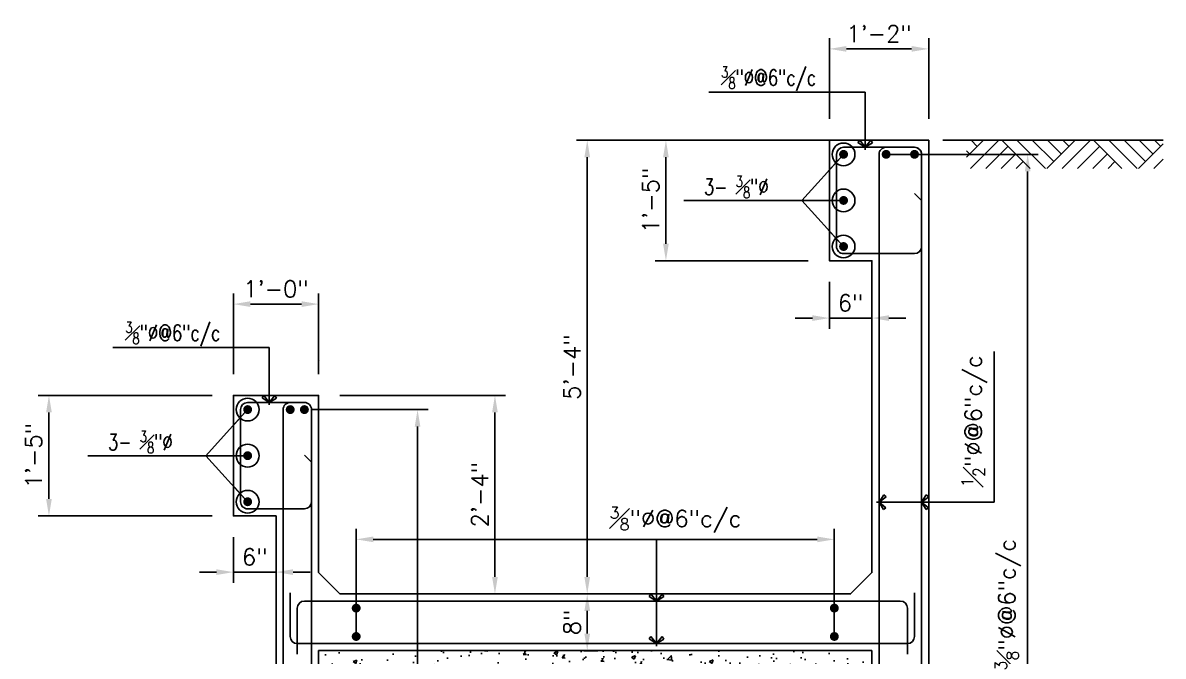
# Model space of a CAD drawing. Header units: inches. Extents: x 53036 to 54375, y -2788 to 288.
# Drawn here: x 53968.9 to 54129.6, y -694 to -604.7 of the extents above; entities that cross this region are included whole.
import ezdxf

# ---------------------------------------------------------------- set-up
doc = ezdxf.new("R2010")
doc.units = ezdxf.units.IN
for name, color, linetype in [('A-TYP-DIM', 1, 'Continuous'), ('A-TYP-HATCH-COL.', 9, 'Continuous'), ('A-TYP-M-BOT-STEEL', 6, 'Continuous'), ('A-TYP-ST-DONUT', 6, 'Continuous'), ('A-TYP-ST-Hatch', 8, 'Continuous'), ('A-TYP-ST-TEXT', 2, 'Continuous'), ('dim', 2, 'Continuous')]:
    doc.layers.add(name, color=color, linetype=linetype)
doc.layers.add('WALL LT', color=3, linetype='Continuous', lineweight=25)
doc.styles.add('rizwan', font='romans.shx', dxfattribs={"width": 0.75})
doc.styles.add('romans', font='romans.shx')
doc.dimstyles.new('STYLE-64', dxfattribs={"dimscale": 0, "dimtxt": 0.09375, "dimasz": 0.125, "dimexe": 0.0625, "dimexo": 0.0625, "dimgap": 0.03125, "dimtad": 1, "dimlfac": -1, "dimzin": 3, "dimdsep": 46, "dimlunit": 4, "dimtxsty": 'romans', "dimcen": 0.125, "dimdle": 4, "dimclrd": 1, "dimclre": 1, "dimclrt": 2, "dimadec": 0, "dimazin": 0, "dimtfac": 0.5, "dimtix": 1, "dimtmove": 2, "dimatfit": 3, "dimldrblk": 'ARC', "dimfxl": 0, "dimfrac": 1, "dimtolj": 1, "dimtzin": 3, "dimarcsym": 0})

# ---------------------------------------------------------------- blocks, each defined once
blk = doc.blocks.new('1-donut')
at = {"layer": 'A-TYP-ST-DONUT', "linetype": 'Continuous', "ltscale": 1.5, "const_width": 0.0195}
blk.add_lwpolyline([(0.0098, 0, -1), (-0.0098, 0, -1)], format="xyb", close=True, dxfattribs=at)
blk = doc.blocks.new('*D211')
at = {"layer": 'A-TYP-DIM', "color": 1, "lineweight": -2, "ltscale": 1.5, "transparency": 16777216}
for p, q in [((54009.56, -659.27), (54026.01, -659.27)), ((54024.51, -661.67), (54024.51, -747.9)), ((54009.56, -750.3), (54026.01, -750.3))]:
    blk.add_line(p, q, dxfattribs=at)
at = {"layer": 'A-TYP-DIM', "color": 1, "ltscale": 1.5, "transparency": 16777216}
for points in [[(54024.11, -661.67), (54024.91, -661.67), (54024.51, -659.27)], [(54024.11, -747.9), (54024.91, -747.9), (54024.51, -750.3)]]:
    blk.add_solid(points, dxfattribs=at)
at = {"layer": 'Defpoints', "color": 0, "ltscale": 1.5, "transparency": 16777216}
for p in [(54006.56, -659.27), (54006.56, -750.3), (54024.51, -750.3)]:
    blk.add_point(p, dxfattribs=at)
at = {"layer": 'A-TYP-DIM', "color": 2, "ltscale": 1.5, "transparency": 16777216, "insert": (54021.73, -733.08), "char_height": 2.3437, "attachment_point": 5, "rotation": 90, "style": 'romans'}
blk.add_mtext('\\A1;{\\H0.7x;\\S3#8;\\H1.4286x;"%%C@6"c/c}', dxfattribs=at)
blk = doc.blocks.new('ARC')
at = {"layer": 'dim', "color": 0, "linetype": 'ByBlock', "ltscale": 1.5}
for p, q in [((0.144, 0), (-1.163, 0)), ((-0.416, -0.321), (0, 0))]:
    blk.add_line(p, q, dxfattribs=at)
at = {"layer": 'dim', "color": 0, "ltscale": 1.5}
for p, q in [((-0.407, 0.336), (-0.262, 0.434)), ((0, 0), (-0.407, 0.336)), ((-0.275, -0.425), (0, 0)), ((-0.262, 0.434), (0, 0)), ((-0.416, -0.321), (-0.275, -0.425))]:
    blk.add_line(p, q, dxfattribs=at)
blk = doc.blocks.new('*D212')
at = {"layer": 'A-TYP-DIM', "color": 1, "lineweight": -2, "ltscale": 1.5, "transparency": 16777216}
for p, q in [((54091.07, -623.27), (54112.01, -623.27)), ((54110.51, -625.67), (54110.51, -747.9)), ((54091.56, -750.3), (54112.01, -750.3))]:
    blk.add_line(p, q, dxfattribs=at)
at = {"layer": 'A-TYP-DIM', "color": 1, "ltscale": 1.5, "transparency": 16777216}
for points in [[(54110.11, -625.67), (54110.91, -625.67), (54110.51, -623.27)], [(54110.11, -747.9), (54110.91, -747.9), (54110.51, -750.3)]]:
    blk.add_solid(points, dxfattribs=at)
at = {"layer": 'Defpoints', "color": 0, "ltscale": 1.5, "transparency": 16777216}
for p in [(54088.07, -623.27), (54088.56, -750.3), (54110.51, -750.3)]:
    blk.add_point(p, dxfattribs=at)
at = {"layer": 'A-TYP-DIM', "color": 2, "ltscale": 1.5, "transparency": 16777216, "insert": (54107.73, -686.78), "char_height": 2.3437, "attachment_point": 5, "rotation": 90, "style": 'romans'}
blk.add_mtext('\\A1;{\\H0.7x;\\S3#8;\\H1.4286x;"%%C@6"c/c}', dxfattribs=at)
blk = doc.blocks.new('*D213')
at = {"layer": 'A-TYP-DIM', "color": 1, "lineweight": -2, "ltscale": 1.5, "transparency": 16777216}
for p, q in [((54015.86, -690.6), (54015.86, -676.07)), ((54083.26, -690.6), (54083.26, -676.07)), ((54018.26, -677.57), (54080.86, -677.57))]:
    blk.add_line(p, q, dxfattribs=at)
at = {"layer": 'A-TYP-DIM', "color": 1, "ltscale": 1.5, "transparency": 16777216}
for points in [[(54018.26, -677.17), (54018.26, -677.97), (54015.86, -677.57)], [(54080.86, -677.17), (54080.86, -677.97), (54083.26, -677.57)]]:
    blk.add_solid(points, dxfattribs=at)
at = {"layer": 'Defpoints', "color": 0, "ltscale": 1.5, "transparency": 16777216}
for p in [(54083.26, -677.57), (54015.86, -693.6), (54083.26, -693.6)]:
    blk.add_point(p, dxfattribs=at)
at = {"layer": 'A-TYP-DIM', "color": 2, "ltscale": 1.5, "transparency": 16777216, "insert": (54060.87, -674.79), "char_height": 2.3437, "attachment_point": 5, "style": 'romans'}
blk.add_mtext('\\A1;{\\H0.7x;\\S3#8;\\H1.4286x;"%%C@6"c/c}', dxfattribs=at)
blk = doc.blocks.new('*D217')
at = {"layer": 'A-TYP-DIM', "color": 1, "lineweight": -2, "ltscale": 1.5, "transparency": 16777216}
for p, q in [((54047.94, -685.27), (54049.93, -685.27)), ((54048.43, -687.67), (54048.43, -690.87)), ((54047.94, -693.27), (54049.93, -693.27))]:
    blk.add_line(p, q, dxfattribs=at)
at = {"layer": 'A-TYP-DIM', "color": 1, "ltscale": 1.5, "transparency": 16777216}
for points in [[(54048.03, -687.67), (54048.83, -687.67), (54048.43, -685.27)], [(54048.03, -690.87), (54048.83, -690.87), (54048.43, -693.27)]]:
    blk.add_solid(points, dxfattribs=at)
at = {"layer": 'Defpoints', "color": 0, "ltscale": 1.5, "transparency": 16777216}
for p in [(54044.94, -685.27), (54044.94, -693.27), (54048.43, -693.27)]:
    blk.add_point(p, dxfattribs=at)
at = {"layer": 'A-TYP-DIM', "color": 2, "ltscale": 1.5, "transparency": 16777216, "insert": (54046.29, -689.27), "char_height": 2.344, "attachment_point": 5, "rotation": 90, "style": 'romans'}
blk.add_mtext('\\A1;8"', dxfattribs=at)
blk = doc.blocks.new('*D218')
at = {"layer": 'A-TYP-DIM', "color": 1, "lineweight": -2, "ltscale": 1.5, "transparency": 16777216}
for p, q in [((54079.56, -621.27), (54046.93, -621.27)), ((54048.43, -682.87), (54048.43, -623.67)), ((54050.06, -685.27), (54046.93, -685.27))]:
    blk.add_line(p, q, dxfattribs=at)
at = {"layer": 'A-TYP-DIM', "color": 1, "ltscale": 1.5, "transparency": 16777216}
for points in [[(54048.03, -623.67), (54048.83, -623.67), (54048.43, -621.27)], [(54048.03, -682.87), (54048.83, -682.87), (54048.43, -685.27)]]:
    blk.add_solid(points, dxfattribs=at)
at = {"layer": 'Defpoints', "color": 0, "ltscale": 1.5, "transparency": 16777216}
for p in [(54048.43, -621.27), (54082.56, -621.27), (54053.06, -685.27)]:
    blk.add_point(p, dxfattribs=at)
at = {"layer": 'A-TYP-DIM', "color": 2, "ltscale": 1.5, "transparency": 16777216, "insert": (54046.29, -653.27), "char_height": 2.344, "attachment_point": 5, "rotation": 90, "style": 'romans'}
blk.add_mtext('\\A1;5\'-4"', dxfattribs=at)
blk = doc.blocks.new('*D219')
at = {"layer": 'A-TYP-DIM', "color": 1, "lineweight": -2, "ltscale": 1.5, "transparency": 16777216}
for p, q in [((54013.56, -657.27), (54036.92, -657.27)), ((54035.42, -682.87), (54035.42, -659.67)), ((54023.49, -685.27), (54036.92, -685.27))]:
    blk.add_line(p, q, dxfattribs=at)
at = {"layer": 'A-TYP-DIM', "color": 1, "ltscale": 1.5, "transparency": 16777216}
for points in [[(54035.02, -659.67), (54035.82, -659.67), (54035.42, -657.27)], [(54035.02, -682.87), (54035.82, -682.87), (54035.42, -685.27)]]:
    blk.add_solid(points, dxfattribs=at)
at = {"layer": 'Defpoints', "color": 0, "ltscale": 1.5, "transparency": 16777216}
for p in [(54010.56, -657.27), (54035.42, -657.27), (54020.49, -685.27)]:
    blk.add_point(p, dxfattribs=at)
at = {"layer": 'A-TYP-DIM', "color": 2, "ltscale": 1.5, "transparency": 16777216, "insert": (54033.27, -671.27), "char_height": 2.344, "attachment_point": 5, "rotation": 90, "style": 'romans'}
blk.add_mtext('\\A1;2\'-4"', dxfattribs=at)
blk = doc.blocks.new('*D221')
at = {"layer": 'A-TYP-DIM', "color": 1, "lineweight": -2, "ltscale": 1.5, "transparency": 16777216}
for p, q in [((53998.56, -654.27), (53998.56, -642.89)), ((54010.56, -654.27), (54010.56, -642.89)), ((54000.96, -644.39), (54008.16, -644.39))]:
    blk.add_line(p, q, dxfattribs=at)
at = {"layer": 'A-TYP-DIM', "color": 1, "ltscale": 1.5, "transparency": 16777216}
for points in [[(54000.96, -643.99), (54000.96, -644.79), (53998.56, -644.39)], [(54008.16, -643.99), (54008.16, -644.79), (54010.56, -644.39)]]:
    blk.add_solid(points, dxfattribs=at)
at = {"layer": 'Defpoints', "color": 0, "ltscale": 1.5, "transparency": 16777216}
for p in [(54010.56, -644.39), (53998.56, -657.27), (54010.56, -657.27)]:
    blk.add_point(p, dxfattribs=at)
at = {"layer": 'A-TYP-DIM', "color": 2, "ltscale": 1.5, "transparency": 16777216, "insert": (54004.56, -642.25), "char_height": 2.344, "attachment_point": 5, "style": 'romans'}
blk.add_mtext('\\A1;1\'-0"', dxfattribs=at)
blk = doc.blocks.new('*D222')
at = {"layer": 'A-TYP-DIM', "color": 1, "lineweight": -2, "ltscale": 1.5, "transparency": 16777216}
for p, q in [((53995.56, -657.27), (53971.05, -657.27)), ((53972.55, -659.67), (53972.55, -671.87)), ((53995.56, -674.27), (53971.05, -674.27))]:
    blk.add_line(p, q, dxfattribs=at)
at = {"layer": 'A-TYP-DIM', "color": 1, "ltscale": 1.5, "transparency": 16777216}
for points in [[(53972.15, -659.67), (53972.95, -659.67), (53972.55, -657.27)], [(53972.15, -671.87), (53972.95, -671.87), (53972.55, -674.27)]]:
    blk.add_solid(points, dxfattribs=at)
at = {"layer": 'Defpoints', "color": 0, "ltscale": 1.5, "transparency": 16777216}
for p in [(53998.56, -657.27), (53972.55, -674.27), (53998.56, -674.27)]:
    blk.add_point(p, dxfattribs=at)
at = {"layer": 'A-TYP-DIM', "color": 2, "ltscale": 1.5, "transparency": 16777216, "insert": (53970.4, -665.77), "char_height": 2.344, "attachment_point": 5, "rotation": 90, "style": 'romans'}
blk.add_mtext('\\A1;1\'-5"', dxfattribs=at)
blk = doc.blocks.new('*D223')
at = {"layer": 'A-TYP-DIM', "color": 1, "lineweight": -2, "ltscale": 1.5, "transparency": 16777216}
for p, q in [((53998.56, -677.27), (53998.56, -683.69)), ((54004.56, -677.27), (54004.56, -683.69)), ((53996.16, -682.19), (53993.76, -682.19)), ((54004.56, -682.19), (53998.56, -682.19)), ((54006.96, -682.19), (54009.36, -682.19))]:
    blk.add_line(p, q, dxfattribs=at)
at = {"layer": 'A-TYP-DIM', "color": 1, "ltscale": 1.5, "transparency": 16777216}
for points in [[(53996.16, -681.79), (53996.16, -682.59), (53998.56, -682.19)], [(54006.96, -681.79), (54006.96, -682.59), (54004.56, -682.19)]]:
    blk.add_solid(points, dxfattribs=at)
at = {"layer": 'Defpoints', "color": 0, "ltscale": 1.5, "transparency": 16777216}
for p in [(53998.56, -674.27), (54004.56, -674.27), (53998.56, -682.19)]:
    blk.add_point(p, dxfattribs=at)
at = {"layer": 'A-TYP-DIM', "color": 2, "ltscale": 1.5, "transparency": 16777216, "insert": (54001.56, -680.05), "char_height": 2.344, "attachment_point": 5, "style": 'romans'}
blk.add_mtext('\\A1;6"', dxfattribs=at)
blk = doc.blocks.new('*D224')
at = {"layer": 'A-TYP-DIM', "color": 1, "lineweight": -2, "ltscale": 1.5, "transparency": 16777216}
for p, q in [((54082.56, -641.27), (54082.56, -647.86)), ((54088.56, -641.27), (54088.56, -647.86)), ((54080.16, -646.36), (54077.76, -646.36)), ((54082.56, -646.36), (54088.56, -646.36)), ((54090.96, -646.36), (54093.36, -646.36))]:
    blk.add_line(p, q, dxfattribs=at)
at = {"layer": 'A-TYP-DIM', "color": 1, "ltscale": 1.5, "transparency": 16777216}
for points in [[(54080.16, -645.96), (54080.16, -646.76), (54082.56, -646.36)], [(54090.96, -645.96), (54090.96, -646.76), (54088.56, -646.36)]]:
    blk.add_solid(points, dxfattribs=at)
at = {"layer": 'Defpoints', "color": 0, "ltscale": 1.5, "transparency": 16777216}
for p in [(54082.56, -638.27), (54088.56, -638.27), (54088.56, -646.36)]:
    blk.add_point(p, dxfattribs=at)
at = {"layer": 'A-TYP-DIM', "color": 2, "ltscale": 1.5, "transparency": 16777216, "insert": (54085.56, -644.22), "char_height": 2.344, "attachment_point": 5, "style": 'romans'}
blk.add_mtext('\\A1;6"', dxfattribs=at)
blk = doc.blocks.new('*D225')
at = {"layer": 'A-TYP-DIM', "color": 1, "lineweight": -2, "ltscale": 1.5, "transparency": 16777216}
for p, q in [((54082.56, -618.27), (54082.56, -606.89)), ((54096.56, -618.27), (54096.56, -606.89)), ((54084.96, -608.39), (54094.16, -608.39))]:
    blk.add_line(p, q, dxfattribs=at)
at = {"layer": 'A-TYP-DIM', "color": 1, "ltscale": 1.5, "transparency": 16777216}
for points in [[(54084.96, -607.99), (54084.96, -608.79), (54082.56, -608.39)], [(54094.16, -607.99), (54094.16, -608.79), (54096.56, -608.39)]]:
    blk.add_solid(points, dxfattribs=at)
at = {"layer": 'Defpoints', "color": 0, "ltscale": 1.5, "transparency": 16777216}
for p in [(54096.56, -608.39), (54082.56, -621.27), (54096.56, -621.27)]:
    blk.add_point(p, dxfattribs=at)
at = {"layer": 'A-TYP-DIM', "color": 2, "ltscale": 1.5, "transparency": 16777216, "insert": (54089.56, -606.25), "char_height": 2.344, "attachment_point": 5, "style": 'romans'}
blk.add_mtext('\\A1;1\'-2"', dxfattribs=at)
blk = doc.blocks.new('*D226')
at = {"layer": 'A-TYP-DIM', "color": 1, "lineweight": -2, "ltscale": 1.5, "transparency": 16777216}
for p, q in [((54090.65, -621.27), (54058.02, -621.27)), ((54059.52, -635.87), (54059.52, -623.67)), ((54079.56, -638.27), (54058.02, -638.27))]:
    blk.add_line(p, q, dxfattribs=at)
at = {"layer": 'A-TYP-DIM', "color": 1, "ltscale": 1.5, "transparency": 16777216}
for points in [[(54059.12, -623.67), (54059.92, -623.67), (54059.52, -621.27)], [(54059.12, -635.87), (54059.92, -635.87), (54059.52, -638.27)]]:
    blk.add_solid(points, dxfattribs=at)
at = {"layer": 'Defpoints', "color": 0, "ltscale": 1.5, "transparency": 16777216}
for p in [(54059.52, -621.27), (54093.65, -621.27), (54082.56, -638.27)]:
    blk.add_point(p, dxfattribs=at)
at = {"layer": 'A-TYP-DIM', "color": 2, "ltscale": 1.5, "transparency": 16777216, "insert": (54057.38, -629.77), "char_height": 2.344, "attachment_point": 5, "rotation": 90, "style": 'romans'}
blk.add_mtext('\\A1;1\'-5"', dxfattribs=at)

msp = doc.modelspace()

# ---------------------------------------------------------------- hatches: boundary and pattern name
at = {"layer": 'A-TYP-ST-Hatch', "linetype": 'Continuous', "ltscale": 1.5}
h = msp.add_hatch(dxfattribs=at)
h.set_pattern_fill('AR-PARQ1', color=256, scale=0.03, angle=45, style=0)
h.set_pattern_definition([(135, (-2541.174, 4597.895), (-12.9315688, 2e-15), [9.144, -9.144]), (135, (-2540.097, 4598.973), (-12.9315688, 2e-15), [9.144, -9.144]), (135, (-2539.019, 4600.0505), (-12.9315688, 2e-15), [9.144, -9.144]), (135, (-2537.9415, 4601.128), (-12.9315688, 2e-15), [9.144, -9.144]), (135, (-2536.864, 4602.206), (-12.9315688, 2e-15), [9.144, -9.144]), (135, (-2535.786, 4603.283), (-12.9315688, 2e-15), [9.144, -9.144]), (135, (-2534.709, 4604.361), (-12.9315688, 2e-15), [9.144, -9.144]), (45, (-2547.64, 4604.361), (12.9315688, -2e-15), [9.144, -9.144]), (45, (-2548.718, 4605.439), (12.9315688, -2e-15), [9.144, -9.144]), (45, (-2549.795, 4606.516), (12.9315688, -2e-15), [9.144, -9.144]), (45, (-2550.873, 4607.594), (12.9315688, -2e-15), [9.144, -9.144]), (45, (-2551.951, 4608.672), (12.9315688, -2e-15), [9.144, -9.144]), (45, (-2553.028, 4609.749), (12.9315688, -2e-15), [9.144, -9.144]), (45, (-2554.106, 4610.827), (12.9315688, -2e-15), [9.144, -9.144])])
h.paths.add_polyline_path([(54129.61635925, -621.26620593), (54101.87006963, -621.26620593), (54101.87006963, -625.26620593), (54129.61635925, -625.26620593)])
h = msp.add_hatch(dxfattribs=at)
h.set_pattern_fill('AR-CONC', color=9, scale=0.03, style=0)
h.set_pattern_definition([(50, (-2543.1744, 4594.8953), (5.46554007, -0.47817257), [0.5715, -6.2865]), (355, (-2543.1744, 4594.895), (-1.05730264, 5.73170536), [0.4572, -5.0292175]), (100.451445, (-2542.719, 4594.8554), (4.4082374, 5.25353256), [0.48570026, -5.34270734]), (46.1842, (-2543.1744, 4596.419), (8.1323712, -1.2612698), [0.85725, -9.42975]), (96.635558, (-2542.497, 4596.314), (7.122124, 7.4227837), [0.7285507, -8.0140682]), (351.184151, (-2543.174, 4596.419), (7.122124, 7.4227837), [0.685799, -7.543792]), (21, (-2542.4124, 4596.0383), (4.54843174, -3.06795595), [0.5715, -6.2865]), (326, (-2542.4124, 4596.038), (1.85406085, 5.525639), [0.4572, -5.0292]), (71.451445, (-2542.0333, 4595.7826), (6.4024926, 2.45768307), [0.48570026, -5.34269813]), (37.5, (-2543.1744, 4594.8953), (0.0926581, 2.536651166), [0, -4.96824, 0, -5.1054, 0, -5.04825]), (7.5, (-2543.1744, 4594.8953), (2.00458988, 3.00541724), [0, -2.91084, 0, -4.85394, 0, -1.92405]), (327.5, (-2544.8736, 4594.8953), (4.067717855, -0.17186232), [0, -1.905, 0, -5.9436, 0, -7.8867]), (317.5, (-2545.6356, 4594.8953), (4.44387544, 0.76279473), [0, -2.4765, 0, -3.94716, 0, -5.6007])])
h.paths.add_polyline_path([(54088.56231819, -697.26620593), (54088.56231819, -693.26620593), (54010.56231819, -693.26620593), (54010.56231819, -697.26620593)])

# ---------------------------------------------------------------- linework, layer by layer
at = {"layer": 'A-TYP-M-BOT-STEEL'}
for p, q in [((54083.56231819, -623.26620593), (54083.56231819, -636.26620593)), ((54094.56231818, -622.26620593), (54084.56231819, -622.26620593)), ((54095.56231818, -623.26620593), (54095.56231819, -636.26620593)), ((54094.56231818, -628.76620593), (54095.56231818, -629.76620593)), ((54084.56231819, -637.26620593), (54094.56231818, -637.26620593)), ((54008.56231819, -658.26620593), (54000.56231819, -658.26620593)), ((53999.56231819, -659.26620593), (53999.56231819, -672.26620593)), ((54008.56231819, -665.6880107), (54009.56231819, -666.6880107)), ((54000.56231819, -673.26620593), (54008.56231818, -673.26620593)), ((54006.56231819, -685.10299121), (54006.56231819, -691.26620593)), ((54008.56231819, -686.26620593), (54092.56231819, -686.26620593)), ((54094.56231819, -685.10299121), (54094.56231819, -691.26620593)), ((54007.56231819, -687.26620593), (54007.56231819, -693.77630072)), ((54093.56231819, -687.26620593), (54093.56231819, -693.77630072)), ((54093.56231819, -692.26620593), (54007.56231819, -692.26620593))]:
    msp.add_line(p, q, dxfattribs=at)
for points in [[(54107.46382068, -760.7893093), (54090.56231819, -760.7893093, -0.4142135624), (54089.56231819, -759.7893093), (54089.56231819, -623.26620593, -0.4142135624), (54090.56231819, -622.26620593), (54094.56231819, -622.26620593, -0.4142135624), (54095.56231819, -623.26620593), (54095.56231819, -758.7893093, -0.4142135624), (54094.56231819, -759.7893093), (54078.90853429, -759.7893093)], [(54021.46382068, -759.7893093), (54006.56231819, -759.7893093, -0.4142135624), (54005.56231819, -758.7893093), (54005.56231819, -659.26620593, -0.4142135624), (54006.56231819, -658.26620593), (54008.56231819, -658.26620593, -0.4142135624), (54009.56231819, -659.26620593), (54009.56231819, -757.7893093, -0.4142135624), (54008.56231819, -758.7893093), (53994.90853429, -758.7893093)]]:
    msp.add_lwpolyline(points, format="xyb", dxfattribs=at)
for centre, start, end in [((54084.56231819, -623.26620593), 90, 179.9999999969), ((54094.56231818, -623.26620593), 0.0000000031, 90), ((54084.56231819, -636.26620593), 179.9999999969, 270), ((54094.56231818, -636.26620593), 270, 359.9999999974), ((54000.56231819, -659.26620593), 90, 179.9999999969), ((54000.56231819, -672.26620593), 179.9999999969, 270), ((54008.56231818, -672.26620593), 270, 359.9999999974), ((54008.56231819, -687.26620593), 90, 180), ((54092.56231819, -687.26620593), 0, 90), ((54007.56231819, -691.26620593), 180, 270), ((54093.56231819, -691.26620593), 270, 0)]:
    msp.add_arc(centre, 1, start, end, dxfattribs=at)
at = {"layer": 'WALL LT', "color": 1}
msp.add_line((54098.56231818, -621.26620593), (54129.61635925, -621.26620593), dxfattribs=at)
at = {"layer": 'WALL LT'}
for p, q in [((54096.56231818, -690.26620593), (54096.56231818, -752.7893093)), ((54088.56231819, -693.26620593), (54088.56231819, -752.7893093))]:
    msp.add_line(p, q, dxfattribs=at)
for points in [[(54096.56231818, -690.26620593), (54096.56231818, -621.26620593), (54082.56231819, -621.26620593), (54082.56231819, -638.26620593), (54088.56231819, -638.26620593), (54088.56231819, -682.26620593), (54085.56231819, -685.26620593), (54013.56231818, -685.26620593), (54010.56231818, -682.26620593), (54010.56231819, -657.26620593), (53998.56231819, -657.26620593), (53998.56231819, -674.26620593), (54004.56231819, -674.26620593), (54004.56231819, -690.26620593)], [(54004.56231819, -752.7893093), (54004.56231819, -690.2636771)], [(54010.56231819, -693.26620593), (54010.56231819, -752.7893093)], [(54010.56231836, -693.26620593), (54088.56231819, -693.26620593)]]:
    msp.add_lwpolyline(points, dxfattribs=at)
msp.add_lwpolyline([(54010.71614076, -652.32770968), (54010.71614076, -652.32770968)], close=True, dxfattribs=at)

# ---------------------------------------------------------------- block references
at = {"layer": 'A-TYP-HATCH-COL.', "yscale": 32, "zscale": 32, "rotation": 180}
for p, xscale in [((54084.56231819, -623.26620593), -32), ((54090.56231819, -623.26620593), -32), ((54094.56231819, -623.26620593), -32), ((54084.56231819, -629.76620593), -32), ((54084.56231819, -636.26620593), -32), ((54000.56231819, -659.26620593), -32), ((54006.56231819, -659.26620593), -32), ((54008.56231819, -659.26620593), -32), ((54000.56231819, -665.76620593), -32), ((54000.56231819, -672.26620593), -32), ((54015.86204707, -687.26620593), -32), ((54083.2625893, -687.26620593), 32)]:
    msp.add_blockref('1-donut', p, dxfattribs=dict(at, xscale=xscale))
at = {"layer": 'A-TYP-HATCH-COL.', "yscale": 32, "zscale": 32}
for p, xscale in [((54015.86204707, -691.26620593), 32), ((54083.2625893, -691.26620593), -32)]:
    msp.add_blockref('1-donut', p, dxfattribs=dict(at, xscale=xscale))

# ---------------------------------------------------------------- texts
at = {"layer": 'A-TYP-DIM', "color": 2, "ltscale": 1.5, "insert": (54103.00529643, -660.89645326), "char_height": 2.3437499958, "attachment_point": 5, "rotation": 90, "style": 'romans'}
msp.add_mtext('\\A1;{\\H0.7x;\\S1#2;}"{\\H1x;%%C@6"c/c}', dxfattribs=at)
at = {"layer": 'A-TYP-ST-TEXT', "linetype": 'Continuous', "char_height": 2.2499999959, "attachment_point": 5, "style": 'rizwan'}
for s, insert in [('\\A1;{\\H0.7x;\\S3#8;}"{\\H1x;%%C@6"c/c}', (54074.00588376, -612.59296952)), ('\\A1;3- {\\H0.7x;\\S3#8;}"%%C', (54069.44183116, -627.85730573)), ('\\A1;{\\H0.7x;\\S3#8;}"{\\H1x;%%C@6"c/c}', (53990.00588376, -648.59296952)), ('\\A1;3- {\\H0.7x;\\S3#8;}"%%C', (53985.44183116, -663.85730573))]:
    msp.add_mtext(s, dxfattribs=dict(at, insert=insert))

# ---------------------------------------------------------------- dimensions: what is measured, and where the dimension line sits
at = {"layer": 'A-TYP-DIM', "ltscale": 1.5}
for base, p1, p2, picture, middle in [((54096.56231818, -608.39450657), (54082.56231819, -621.26620593), (54096.56231818, -621.26620593), '*D225', (54089.56231819, -606.24941729)), ((54088.56231819, -646.36150479), (54082.56231819, -638.26620593), (54088.56231819, -638.26620593), '*D224', (54085.56231819, -644.21641551)), ((54010.56231819, -644.39450657), (53998.56231819, -657.26620593), (54010.56231819, -657.26620593), '*D221', (54004.56231819, -642.24941729)), ((53998.56231819, -682.19153314), (54004.56231819, -674.26620593), (53998.56231819, -674.26620593), '*D223', (54001.56231819, -680.04644386))]:
    dim = msp.add_linear_dim(base=base, p1=p1, p2=p2, dimstyle='STYLE-64', override={"dimscale": 24, "dimtxt": 0.097656, "dimasz": 0.1, "dimexo": 0.125, "dimdec": 0, "dimlfac": 1, "dimtmove": 0, "dimatfit": 2}, dxfattribs=at)
    dim.commit()
    dim.dimension.update_dxf_attribs({"geometry": picture, "text_midpoint": middle})
for base, p1, p2, picture, middle in [((54048.43427929, -621.26620593), (54053.06433482, -685.26620593), (54082.56231819, -621.26620593), '*D218', (54046.28919001, -653.26620593)), ((54059.52310752, -621.26620593), (54082.56231819, -638.26620593), (54093.65114641, -621.26620593), '*D226', (54057.37801824, -629.76620593)), ((53972.55006953, -674.26620593), (53998.56231819, -657.26620593), (53998.56231819, -674.26620593), '*D222', (53970.40498025, -665.76620593)), ((54035.41783254, -657.26620593), (54020.49002277, -685.26620593), (54010.56231819, -657.26620593), '*D219', (54033.27274326, -671.26620593)), ((54048.43427929, -693.26620593), (54044.94339547, -685.26620593), (54044.94339547, -693.26620593), '*D217', (54046.28919001, -689.26620593))]:
    dim = msp.add_linear_dim(base=base, p1=p1, p2=p2, angle=90, dimstyle='STYLE-64', override={"dimscale": 24, "dimtxt": 0.097656, "dimasz": 0.1, "dimexo": 0.125, "dimdec": 0, "dimlfac": 1, "dimtmove": 0, "dimatfit": 2}, dxfattribs=at)
    dim.commit()
    dim.dimension.update_dxf_attribs({"geometry": picture, "text_midpoint": middle})
dim = msp.add_linear_dim(base=(54110.51304182, -750.29647109), p1=(54088.07065134, -623.26620593), p2=(54088.56231819, -750.29647109), angle=90, text='{\\H0.7x;\\S3#8;\\H1.4286x;"%%C@6"c/c}', dimstyle='STYLE-64', override={"dimscale": 24, "dimtxt": 0.097656, "dimasz": 0.1, "dimexo": 0.125, "dimdec": 0, "dimlfac": 1, "dimtmove": 0, "dimatfit": 2}, dxfattribs=at)
dim.commit()
dim.dimension.update_dxf_attribs({"geometry": '*D212', "text_midpoint": (54107.73178402, -686.78133851)})
dim = msp.add_linear_dim(base=(54024.51304183, -750.29647109), p1=(54006.56231819, -659.26620593), p2=(54006.56231819, -750.29647109), angle=90, text='{\\H0.7x;\\S3#8;\\H1.4286x;"%%C@6"c/c}', dimstyle='STYLE-64', override={"dimscale": 24, "dimtxt": 0.097656, "dimasz": 0.1, "dimexo": 0.125, "dimdec": 0, "dimlfac": 1, "dimtmove": 0, "dimatfit": 2}, dxfattribs=at)
dim.commit()
dim.dimension.update_dxf_attribs({"geometry": '*D211', "text_midpoint": (54024.51304183, -733.07699228), "dimtype": 160})
dim = msp.add_linear_dim(base=(54083.2625893, -677.57363825), p1=(54015.86204707, -693.60475145), p2=(54083.2625893, -693.60475145), text='{\\H0.7x;\\S3#8;\\H1.4286x;"%%C@6"c/c}', dimstyle='STYLE-64', override={"dimscale": 24, "dimtxt": 0.097656, "dimasz": 0.1, "dimexo": 0.125, "dimdec": 0, "dimlfac": 1, "dimtmove": 0, "dimatfit": 2}, dxfattribs=at)
dim.commit()
dim.dimension.update_dxf_attribs({"geometry": '*D213', "text_midpoint": (54060.87313559, -677.57363825), "dimtype": 160})

# ---------------------------------------------------------------- leaders
for points, override in [([(54087.60837767, -622.26620593), (54087.60837767, -614.50186972), (54065.56399448, -614.50186972)], {"dimscale": 24, "dimtxt": 0.097656, "dimasz": 0.1, "dimexo": 0.125, "dimdec": 0, "dimlfac": 1, "dimtmove": 0, "dimatfit": 2}), ([(54084.56231819, -623.26620593), (54078.66344284, -629.76620593), (54062.03665892, -629.76620593)], {"dimscale": 32, "dimtxt": 0.097656, "dimasz": 0.1, "dimexo": 0.125, "dimdec": 0, "dimlfac": 1, "dimtmove": 0, "dimatfit": 2, "dimldrblk": 'Origin'}), ([(54084.56231819, -629.76620593), (54062.03665892, -629.76620593)], {"dimscale": 32, "dimtxt": 0.097656, "dimasz": 0.1, "dimexo": 0.125, "dimdec": 0, "dimlfac": 1, "dimtmove": 0, "dimatfit": 2, "dimldrblk": 'Origin'}), ([(54084.56231819, -636.26620593), (54078.66344284, -629.76620593), (54062.03665892, -629.76620593)], {"dimscale": 32, "dimtxt": 0.097656, "dimasz": 0.1, "dimexo": 0.125, "dimdec": 0, "dimlfac": 1, "dimtmove": 0, "dimatfit": 2, "dimldrblk": 'Origin'}), ([(54003.60837767, -658.26620593), (54003.60837767, -650.50186972), (53981.56399449, -650.50186972)], {"dimscale": 24, "dimtxt": 0.097656, "dimasz": 0.1, "dimexo": 0.125, "dimdec": 0, "dimlfac": 1, "dimtmove": 0, "dimatfit": 2}), ([(54089.56231819, -672.32757392), (54105.78655423, -672.32757392), (54105.78655423, -651.08936884)], {"dimscale": 24, "dimtxt": 0.097656, "dimasz": 0.1, "dimexo": 0.125, "dimdec": 0, "dimlfac": 1, "dimtmove": 0, "dimatfit": 2}), ([(54095.56231819, -672.32757392), (54105.78655423, -672.32757392), (54105.78655423, -651.08936884)], {"dimscale": 24, "dimtxt": 0.097656, "dimasz": 0.1, "dimexo": 0.125, "dimdec": 0, "dimlfac": 1, "dimtmove": 0, "dimatfit": 2}), ([(54000.56231819, -659.26620593), (53994.66344284, -665.76620593), (53978.03665892, -665.76620593)], {"dimscale": 32, "dimtxt": 0.097656, "dimasz": 0.1, "dimexo": 0.125, "dimdec": 0, "dimlfac": 1, "dimtmove": 0, "dimatfit": 2, "dimldrblk": 'Origin'}), ([(54000.56231819, -665.76620593), (53978.03665892, -665.76620593)], {"dimscale": 32, "dimtxt": 0.097656, "dimasz": 0.1, "dimexo": 0.125, "dimdec": 0, "dimlfac": 1, "dimtmove": 0, "dimatfit": 2, "dimldrblk": 'Origin'}), ([(54000.56231819, -672.26620593), (53994.66344284, -665.76620593), (53978.03665892, -665.76620593)], {"dimscale": 32, "dimtxt": 0.097656, "dimasz": 0.1, "dimexo": 0.125, "dimdec": 0, "dimlfac": 1, "dimtmove": 0, "dimatfit": 2, "dimldrblk": 'Origin'}), ([(54058.18367016, -692.26620593), (54058.18367016, -677.57363825)], {"dimscale": 24, "dimtxt": 0.097656, "dimasz": 0.1, "dimexo": 0.125, "dimdec": 0, "dimlfac": 1, "dimtmove": 0, "dimatfit": 2}), ([(54058.18367016, -686.26620593), (54058.18367016, -677.57363825)], {"dimscale": 24, "dimtxt": 0.097656, "dimasz": 0.1, "dimexo": 0.125, "dimdec": 0, "dimlfac": 1, "dimtmove": 0, "dimatfit": 2})]:
    msp.add_leader(points, dimstyle='STYLE-64', override=override, dxfattribs=at)

doc.saveas('drawing.dxf')
